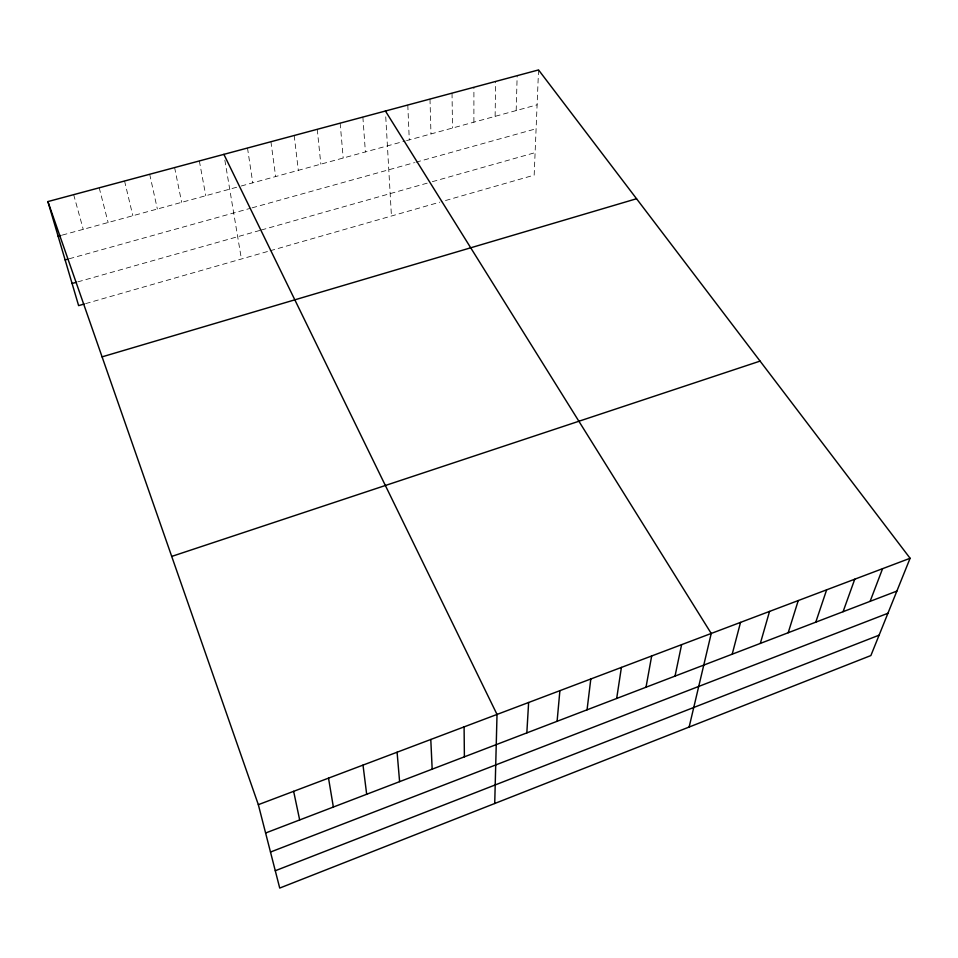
<?xml version="1.0" encoding="UTF-8"?>
<svg xmlns="http://www.w3.org/2000/svg" width="958" height="958" viewBox="0 0 958 958"><rect width="100%" height="100%" fill="white"/><g stroke="black" fill="none" stroke-linecap="round" stroke-linejoin="round"><path stroke-width="0.72" stroke-dasharray="4.79 3.59" d="M473.887 122.169L473.911 87.274M495.118 116.349L495.621 81.454M516.182 110.565L517.164 75.67M538.552 69.934L534.169 175.134L441.147 201.779M85.609 303.626L268.743 251.164M270.108 250.768L439.782 202.174M77.778 281.88L259.941 230.411M261.318 230.016L428.106 182.894M432.309 181.697L535.103 152.657M69.227 258.768L250.685 208.233M252.11 207.838L414.563 162.609M415.988 162.213L536.097 128.767M62.306 235.081L239.787 186.391M241.236 185.996L405.174 141.018M406.539 140.646L537.091 104.829M73.67 194.666L83.238 229.333M99.213 187.804L108.134 222.507M124.564 181.014L132.839 215.73M149.699 174.26L157.352 209M174.619 167.578L181.661 202.33M199.348 160.944L205.778 195.719M224.855 160.154L241.404 258.995M247.499 148.023L252.756 182.834M270.934 141.736L275.629 176.559M294.19 135.497L298.321 170.332M317.254 129.306L320.846 164.153M340.15 123.163L343.204 158.022M362.878 117.068L365.393 151.927M385.751 116.828L391.439 216.017M407.797 105.021L409.282 139.892M429.998 99.057L430.968 133.94M452.032 93.142L452.511 128.037"/><path stroke-width="1.44" d="M494.723 803.499L497.022 714.44L223.885 154.358M526.828 732.894L528.624 702.489M557.101 721.29L559.891 690.67M587.05 709.818L590.811 678.982M616.677 698.454L621.407 667.415M646.015 687.221L651.668 655.979M675.031 676.097L681.605 644.662M689.137 727.038L711.231 633.466L385.415 111.02M732.199 654.194L740.534 622.389M760.341 643.405L769.537 611.42M788.195 632.735L798.242 600.57M815.773 622.161L826.634 589.829M843.076 611.695L854.752 579.207M870.115 601.337L882.569 568.693M910.1 558.274L870.882 655.547L279.724 888.066L258.337 804.672L47.9 201.575L538.552 69.934L910.1 558.274L258.337 804.672M275.281 870.738L879.109 635.166M270.491 852.045L887.934 613.264M265.606 833.005L896.88 591.086M171.71 556.418L760.077 361.106M102.087 356.855L636.543 198.737M84.208 304.021L78.616 305.626L47.9 201.575M72.078 283.496L76.353 282.287M65.12 259.905L67.862 259.151M58.127 236.219L60.917 235.464M293.639 791.332L299.674 819.94M328.522 778.135L333.36 807.031M363.01 765.107L366.674 794.266M397.091 752.222L399.606 781.644M430.789 739.48L432.178 769.166M464.091 726.894L464.391 756.82"/></g></svg>
